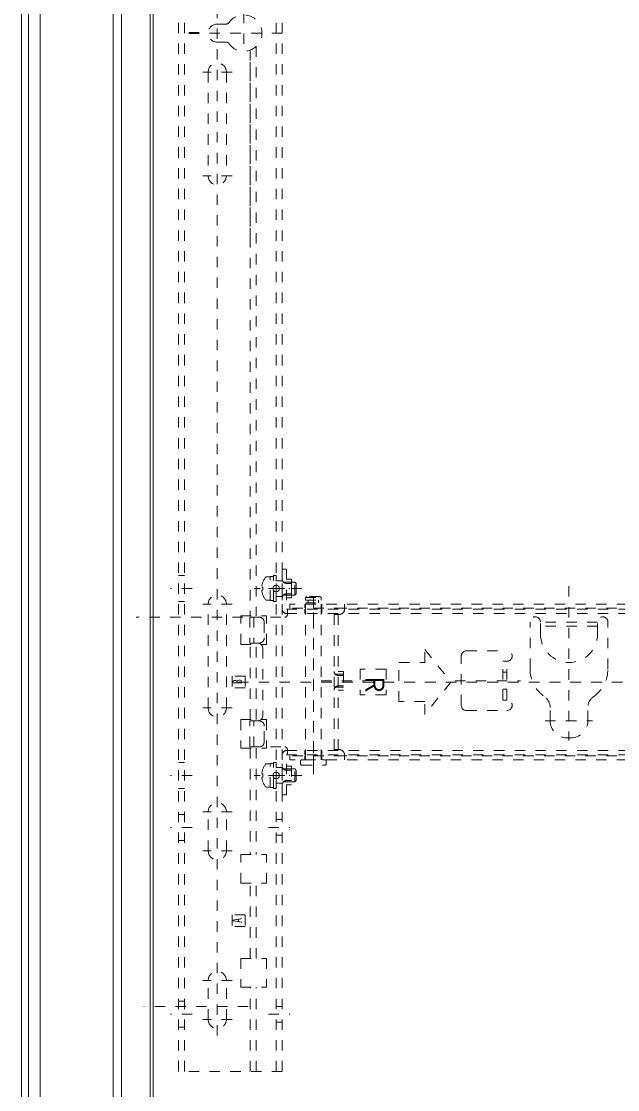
# Model space of a CAD drawing. Units: millimetres, scale not verified. Extents: x -63 to 62, y -57 to 57.
# Drawn here: x -30.98 to -25.24, y 3.17 to 13.46 of the extents above; entities that cross this region are included whole.
import ezdxf
from ezdxf.enums import TextEntityAlignment as Align

# ---------------------------------------------------------------- set-up
doc = ezdxf.new("R2010")
doc.units = ezdxf.units.MM
doc.header["$LTSCALE"] = 0.125
doc.header["$PDMODE"] = 32
doc.header["$PDSIZE"] = 0.0625
doc.linetypes.add('USER1', pattern=[1.4, 0.7, -0.7])
doc.layers.add('0-5_GAIKEI', color=1, linetype='Continuous', lineweight=18)
doc.styles.add('ＭＳ ゴシック', font='')
doc.styles.get('ＭＳ ゴシック').set_extended_font_data('MS Gothic')

msp = doc.modelspace()

# ---------------------------------------------------------------- linework, layer by layer
at = {"layer": '0-5_GAIKEI', "color": 7}
msp.add_line((-30.9816, 30.734), (-30.9816, -4.0413), dxfattribs=at)
at = {"layer": '0-5_GAIKEI'}
for p, q in [((-30.9139, -3.9745), (-30.9139, 30.6673)), ((-30.8005, 30.5539), (-30.8005, -3.8611)), ((-30.0961, 29.8173), (-30.0961, -3.1245)), ((-30.0169, -3.1211), (-30.0169, 29.8139)), ((-29.7418, 29.5028), (-29.7418, -2.8101)), ((-29.7116, 29.4955), (-29.7116, -2.8027))]:
    msp.add_line(p, q, dxfattribs=at)
at = {"layer": '0-5_GAIKEI', "linetype": 'USER1'}
for p, q in [((-29.4691, 3.3464), (-29.4691, 23.3464)), ((-29.4116, 3.3464), (-29.4116, 23.3464)), ((-28.5266, 3.3464), (-28.5266, 23.3464)), ((-28.4691, 3.3464), (-28.4691, 23.3464)), ((-29.0941, 3.6917), (-29.0941, 23.038)), ((-28.8391, 13.5433), (-28.8391, 13.1476)), ((-29.0045, 13.4339), (-29.0941, 13.4339)), ((-29.2691, 13.3514), (-29.4116, 13.3514)), ((-29.2691, 13.3489), (-29.4116, 13.3489)), ((-29.2691, 13.3464), (-29.4116, 13.3464)), ((-29.2691, 13.3439), (-29.4116, 13.3439)), ((-29.2691, 13.3414), (-29.4116, 13.3414)), ((-28.4691, 13.3464), (-29.21, 13.3464)), ((-29.0045, 13.2589), (-29.0941, 13.2589)), ((-28.7766, 13.1829), (-28.7766, 7.7339)), ((-28.7766, 11.3662), (-28.7766, 13.1714)), ((-28.7191, 13.219), (-28.7191, 7.7339)), ((-28.9523, 12.9714), (-29.232, 12.9714)), ((-29.1816, 12.9714), (-29.1816, 11.9714)), ((-29.0066, 12.9714), (-29.0066, 11.9714)), ((-28.9523, 11.9714), (-29.232, 11.9714)), ((-28.4291, 8.1839), (-28.4691, 8.1839)), ((-28.4691, 8.1839), (-28.4691, 7.7964)), ((-28.4291, 8.1839), (-28.4291, 7.7964)), ((-29.4691, 8.1214), (-29.4116, 8.1214)), ((-28.5841, 8.1089), (-28.6254, 8.1089)), ((-28.5516, 8.1114), (-28.5841, 8.1114)), ((-28.5841, 7.8814), (-28.5841, 8.1114)), ((-28.5266, 8.1214), (-28.5516, 8.1214)), ((-28.5516, 7.8714), (-28.5516, 8.1214)), ((-28.5266, 7.8714), (-28.5266, 8.1214)), ((-28.5266, 8.0714), (-28.4691, 8.0714)), ((-28.4582, 8.0589), (-28.3791, 8.0589)), ((-28.4291, 8.0864), (-28.3791, 8.0864)), ((-28.4291, 8.0864), (-28.3791, 8.0864)), ((-28.4291, 8.0464), (-28.3791, 8.0464)), ((-28.3791, 8.0864), (-28.3791, 7.9064)), ((-28.3474, 8.0589), (-28.3791, 8.0589)), ((-28.3474, 7.9339), (-28.3474, 8.0589)), ((-28.3341, 8.0456), (-28.3474, 8.0589)), ((-28.3341, 7.9472), (-28.3341, 8.0456)), ((-29.3366, 7.9964), (-29.5441, 7.9964)), ((-28.2803, 7.9964), (-28.7384, 7.9964)), ((-28.666, 8.0114), (-28.6559, 8.0114)), ((-28.666, 7.9814), (-28.6559, 7.9814)), ((-28.6559, 8.0114), (-28.6559, 7.9814)), ((-28.6016, 7.9964), (-28.3941, 7.9964)), ((-28.5441, 7.9964), (-28.3041, 7.9964)), ((-28.4582, 7.9339), (-28.3791, 7.9339)), ((-28.4291, 7.9464), (-28.3791, 7.9464)), ((-28.3474, 7.9339), (-28.3791, 7.9339)), ((-28.3341, 7.9472), (-28.3474, 7.9339)), ((-28.1691, 6.2214), (-28.1691, 7.975)), ((-28.1691, 6.2102), (-28.1691, 7.9494)), ((-25.7066, 8.0188), (-25.7066, 6.532)), ((-29.4691, 7.8714), (-29.4116, 7.8714)), ((-28.9523, 7.8464), (-29.232, 7.8464)), ((-29.1816, 6.8464), (-29.1816, 7.8464)), ((-29.0066, 6.8464), (-29.0066, 7.8464)), ((-28.5841, 7.8839), (-28.6254, 7.8839)), ((-28.5841, 7.8814), (-28.5516, 7.8814)), ((-28.5516, 7.8714), (-28.5266, 7.8714)), ((-28.5266, 7.9214), (-28.4691, 7.9214)), ((-28.3791, 7.9064), (-28.4291, 7.9064)), ((-16.5441, 7.8464), (-28.3941, 7.8464)), ((-28.3941, 7.8064), (-28.3941, 7.8464)), ((-28.2504, 7.8464), (-28.2504, 7.8064)), ((-28.2441, 7.9089), (-28.2316, 7.9214)), ((-28.2441, 7.9089), (-28.2441, 7.8839)), ((-28.2441, 7.9089), (-28.0941, 7.9089)), ((-28.2441, 7.8839), (-28.0941, 7.8839)), ((-28.2441, 6.3464), (-28.2441, 7.8589)), ((-28.2441, 7.8589), (-28.0941, 7.8589)), ((-28.1066, 7.9214), (-28.2316, 7.9214)), ((-28.2191, 7.8839), (-28.2191, 7.8589)), ((-28.1691, 7.6653), (-28.1691, 7.8566)), ((-28.1191, 7.8839), (-28.1191, 7.8589)), ((-28.0941, 7.9089), (-28.1066, 7.9214)), ((-28.0941, 7.9089), (-28.0941, 7.8839)), ((-28.0941, 6.3464), (-28.0941, 7.8589)), ((-28.0879, 7.8464), (-28.0879, 7.8064)), ((-27.8691, 7.8464), (-27.8691, 7.7964)), ((-28.8475, 7.7214), (-29.8758, 7.7214)), ((-28.8691, 7.7339), (-28.6191, 7.7339)), ((-28.8691, 7.4589), (-28.8691, 7.7339)), ((-28.7816, 7.7214), (-28.4441, 7.7214)), ((-28.7416, 7.7214), (-28.7416, 7.4714)), ((-28.4291, 7.7964), (-16.5841, 7.7964)), ((-28.4291, 7.7564), (-16.5841, 7.7564)), ((-27.8691, 7.8064), (-28.3941, 7.8064)), ((-28.2504, 7.7564), (-28.2504, 7.7964)), ((-28.0879, 7.7564), (-28.0879, 7.7964)), ((-27.9191, 7.7464), (-27.9691, 7.7464)), ((-27.9691, 7.7464), (-27.9691, 6.4464)), ((-27.9291, 7.7464), (-27.9291, 6.4464)), ((-16.6466, 7.8064), (-27.8691, 7.8064)), ((-28.6416, 7.6714), (-28.6416, 7.5214)), ((-26.0816, 7.2214), (-26.0816, 7.6739)), ((-25.9816, 7.5589), (-25.9816, 7.6739)), ((-25.4316, 7.6339), (-25.9816, 7.6339)), ((-25.3316, 7.2214), (-25.3316, 7.6739)), ((-28.7766, 6.7339), (-28.7766, 7.4589)), ((-28.7191, 6.7339), (-28.7191, 7.4589)), ((-28.6566, 7.4214), (-28.6566, 6.7714)), ((-27.0941, 7.4089), (-26.8441, 7.0964)), ((-27.0941, 7.2839), (-27.0941, 7.4089)), ((-26.7441, 6.8714), (-26.7441, 7.3464)), ((-26.6941, 7.3964), (-26.3041, 7.3964)), ((-27.7191, 7.2214), (-27.7191, 6.9714)), ((-27.4691, 7.2214), (-27.7191, 7.2214)), ((-27.4691, 7.2214), (-27.4691, 6.9714)), ((-27.3441, 6.9089), (-27.3441, 7.2839)), ((-27.3441, 7.2839), (-27.0941, 7.2839)), ((-26.3441, 7.2964), (-26.3041, 7.2964)), ((-26.3441, 6.9214), (-26.3441, 7.2964)), ((-26.3041, 6.9214), (-26.3041, 7.2964)), ((-28.0947, 7.1089), (-27.6709, 7.1089)), ((-27.9582, 7.1714), (-27.8791, 7.1714)), ((-27.9291, 7.1989), (-27.8791, 7.1989)), ((-27.9291, 7.1589), (-27.8791, 7.1589)), ((-27.8791, 7.1989), (-27.8791, 7.0189)), ((-26.8027, 7.1089), (-26.1745, 7.1089)), ((-26.3441, 7.1901), (-26.3041, 7.1901)), ((-28.8942, 7.0964), (-16.067, 7.0964)), ((-16.3897, 7.0964), (-28.2583, 7.0964)), ((-27.9582, 7.0464), (-27.8791, 7.0464)), ((-27.9291, 7.0589), (-27.8791, 7.0589)), ((-27.9291, 7.0189), (-27.8791, 7.0189)), ((-26.8441, 7.0964), (-27.0941, 6.7839)), ((-26.3441, 7.0276), (-26.3041, 7.0276)), ((-27.4691, 6.9714), (-27.7191, 6.9714)), ((-26.3441, 6.9214), (-26.3041, 6.9214)), ((-28.9523, 6.8464), (-29.232, 6.8464)), ((-26.6941, 6.8214), (-26.3041, 6.8214)), ((-25.8879, 6.7214), (-25.8879, 6.8515)), ((-25.5254, 6.7214), (-25.5254, 6.8515)), ((-28.8691, 6.7339), (-28.6191, 6.7339)), ((-28.8691, 6.7339), (-28.8691, 6.4589)), ((-28.7416, 6.4714), (-28.7416, 6.7214)), ((-28.6191, 6.7339), (-28.6191, 6.4589)), ((-25.9354, 6.7214), (-25.4795, 6.7214)), ((-28.6416, 6.5214), (-28.6416, 6.6714)), ((-28.1691, 6.2873), (-28.1691, 6.5255)), ((-25.7254, 6.5589), (-25.6879, 6.5589)), ((-28.8691, 6.4589), (-28.6191, 6.4589)), ((-28.7816, 6.4714), (-28.4441, 6.4714)), ((-28.7766, 6.4589), (-28.7766, 5.4339)), ((-28.7191, 6.4589), (-28.7191, 5.4339)), ((-28.4691, 6.0089), (-28.4691, 6.3964)), ((-28.4291, 6.4364), (-16.5841, 6.4364)), ((-28.4291, 6.0089), (-28.4291, 6.3964)), ((-28.4291, 6.3964), (-16.5841, 6.3964)), ((-27.8691, 6.3864), (-28.3941, 6.3864)), ((-28.3941, 6.3864), (-28.3941, 6.3464)), ((-28.2504, 6.3964), (-28.2504, 6.4364)), ((-28.2504, 6.3464), (-28.2504, 6.3864)), ((-28.0879, 6.3964), (-28.0879, 6.4364)), ((-28.0879, 6.3464), (-28.0879, 6.3864)), ((-27.9191, 6.4464), (-27.9691, 6.4464)), ((-27.8691, 6.3464), (-27.8691, 6.3964)), ((-16.6466, 6.3864), (-27.8691, 6.3864)), ((-29.4691, 6.3214), (-29.4116, 6.3214)), ((-28.5841, 6.3089), (-28.6254, 6.3089)), ((-28.5516, 6.3114), (-28.5841, 6.3114)), ((-28.5841, 6.0814), (-28.5841, 6.3114)), ((-28.5266, 6.3214), (-28.5516, 6.3214)), ((-28.5516, 6.0714), (-28.5516, 6.3214)), ((-28.5266, 6.0714), (-28.5266, 6.3214)), ((-28.4291, 6.2864), (-28.3791, 6.2864)), ((-28.4291, 6.2864), (-28.3791, 6.2864)), ((-16.5441, 6.3464), (-28.3941, 6.3464)), ((-28.3791, 6.2864), (-28.3791, 6.1064)), ((-28.3791, 6.2864), (-28.3791, 6.1064)), ((-28.2941, 6.3089), (-28.2941, 6.3339)), ((-28.2816, 6.3464), (-28.0566, 6.3464)), ((-28.2816, 6.2964), (-28.0566, 6.2964)), ((-28.0441, 6.3089), (-28.0441, 6.3339)), ((-29.3366, 6.1964), (-29.5441, 6.1964)), ((-28.2803, 6.1964), (-28.7384, 6.1964)), ((-28.666, 6.2114), (-28.6559, 6.2114)), ((-28.666, 6.1814), (-28.6559, 6.1814)), ((-28.6559, 6.2114), (-28.6559, 6.1814)), ((-28.6016, 6.1964), (-28.3941, 6.1964)), ((-28.5441, 6.1964), (-28.3041, 6.1964)), ((-28.5266, 6.2714), (-28.4691, 6.2714)), ((-28.4582, 6.2589), (-28.3791, 6.2589)), ((-28.4291, 6.2464), (-28.3791, 6.2464)), ((-28.3474, 6.2589), (-28.3791, 6.2589)), ((-28.3474, 6.1339), (-28.3474, 6.2589)), ((-28.3341, 6.2456), (-28.3474, 6.2589)), ((-28.3341, 6.1472), (-28.3341, 6.2456)), ((-29.4691, 6.0714), (-29.4116, 6.0714)), ((-28.5841, 6.0839), (-28.6254, 6.0839)), ((-28.5841, 6.0814), (-28.5516, 6.0814)), ((-28.5516, 6.0714), (-28.5266, 6.0714)), ((-28.5266, 6.1214), (-28.4691, 6.1214)), ((-28.4582, 6.1339), (-28.3791, 6.1339)), ((-28.4291, 6.1464), (-28.3791, 6.1464)), ((-28.4291, 6.1064), (-28.3791, 6.1064)), ((-28.3791, 6.1064), (-28.4291, 6.1064)), ((-28.3474, 6.1339), (-28.3791, 6.1339)), ((-28.3341, 6.1472), (-28.3474, 6.1339)), ((-28.4291, 6.0089), (-28.4691, 6.0089)), ((-29.4691, 5.8214), (-29.4116, 5.8214)), ((-28.9523, 5.8464), (-29.232, 5.8464)), ((-29.1816, 5.4714), (-29.1816, 5.8464)), ((-29.0066, 5.4714), (-29.0066, 5.8464)), ((-28.5266, 5.7714), (-28.4691, 5.7714)), ((-29.3366, 5.6964), (-29.5441, 5.6964)), ((-28.6016, 5.6964), (-28.3941, 5.6964)), ((-29.4691, 5.5714), (-29.4116, 5.5714)), ((-28.5266, 5.6214), (-28.4691, 5.6214)), ((-28.9523, 5.4714), (-29.232, 5.4714)), ((-28.6191, 5.1589), (-28.6191, 5.4339)), ((-28.8691, 5.1589), (-28.6191, 5.1589)), ((-28.7766, 4.4339), (-28.7766, 5.1589)), ((-28.7191, 4.4339), (-28.7191, 5.1589)), ((-28.9516, 4.8526), (-28.9516, 4.7401)), ((-28.8266, 4.8526), (-28.9516, 4.8526)), ((-28.8266, 4.8526), (-28.8266, 4.7401)), ((-28.8266, 4.7401), (-28.9516, 4.7401)), ((-28.8691, 4.4339), (-28.8691, 4.1589)), ((-28.9523, 4.2214), (-29.232, 4.2214)), ((-29.1816, 3.8464), (-29.1816, 4.2214)), ((-29.0066, 3.8464), (-29.0066, 4.2214)), ((-28.8691, 4.1589), (-28.6191, 4.1589)), ((-28.7766, 3.3464), (-28.7766, 4.1589)), ((-28.7191, 3.3464), (-28.7191, 4.1589)), ((-29.4691, 4.0214), (-29.4116, 4.0214)), ((-28.7973, 3.9714), (-29.8019, 3.9714)), ((-28.5266, 3.9714), (-28.4691, 3.9714)), ((-29.3366, 3.8964), (-29.5441, 3.8964)), ((-28.9523, 3.8464), (-29.232, 3.8464)), ((-28.6016, 3.8964), (-28.3941, 3.8964)), ((-28.5266, 3.8214), (-28.4691, 3.8214)), ((-29.4691, 3.7714), (-29.4116, 3.7714)), ((-28.4691, 3.3464), (-29.4691, 3.3464))]:
    msp.add_line(p, q, dxfattribs=at)
for points in [[(-28.4291, 7.9064), (-28.3791, 7.9064), (-28.3791, 8.0864)], [(-28.8691, 7.4589), (-28.6191, 7.4589), (-28.6191, 7.7339)], [(-28.7816, 7.7214), (-28.7816, 7.4714), (-28.6916, 7.4714)], [(-28.4191, 7.7464), (-28.4191, 7.7564), (-28.4191, 7.7964)], [(-25.4316, 7.5589), (-25.4316, 7.6739), (-25.9816, 7.6739)], [(-28.8266, 7.1526), (-28.8266, 7.0401), (-28.9516, 7.0401)], [(-28.8266, 7.1526), (-28.9516, 7.1526), (-28.9516, 7.0401)], [(-27.0941, 6.7839), (-27.0941, 6.9089), (-27.3441, 6.9089)], [(-28.7816, 6.4714), (-28.7816, 6.7214), (-28.6916, 6.7214)], [(-28.4191, 6.4464), (-28.4191, 6.4364), (-28.4191, 6.3964)], [(-28.8691, 5.1589), (-28.8691, 5.4339), (-28.6191, 5.4339)], [(-28.8691, 4.4339), (-28.6191, 4.4339), (-28.6191, 4.1589)]]:
    msp.add_lwpolyline(points, dxfattribs=at)
for centre, radius, start, end in [((-28.8391, 13.3464), 0.175, 214.22887, 145.77113), ((-29.0941, 13.3464), 0.0875, 90, 270), ((-29.0045, 13.4589), 0.025, 270, 325.77113), ((-29.0045, 13.2339), 0.025, 34.22887, 90), ((-29.0941, 12.9714), 0.0875, 0, 180), ((-29.0941, 11.9714), 0.0875, 180, 0), ((-28.4926, 7.9964), 0.174, 139.72739, 175.05554), ((-28.4291, 8.0864), 0.04, 180, 270), ((-29.0941, 7.8464), 0.0875, 0, 180), ((-28.4926, 7.9964), 0.174, 184.94446, 220.27261), ((-28.4291, 7.9064), 0.04, 90, 180), ((-28.6916, 7.6714), 0.05, 0, 90), ((-28.4291, 7.7964), 0.04, 180, 270), ((-28.4441, 7.7464), 0.025, 270, 0), ((-27.9191, 7.7964), 0.05, 270, 0), ((-26.0316, 7.6739), 0.05, 0, 180), ((-25.3816, 7.6739), 0.05, 0, 180), ((-28.6916, 7.5214), 0.05, 270, 0), ((-25.7066, 7.5589), 0.275, 180, 0), ((-28.7066, 7.4214), 0.05, 0, 90), ((-26.6941, 7.3464), 0.05, 90, 180), ((-26.3041, 7.3464), 0.05, 270, 90), ((-25.7566, 7.2214), 0.325, 180, 235.28851), ((-25.6566, 7.2214), 0.325, 304.71149, 360), ((-27.9291, 7.1989), 0.04, 180, 270), ((-27.9291, 7.0189), 0.04, 90, 180), ((-26.3041, 6.8714), 0.05, 270, 90), ((-26.0129, 6.8515), 0.125, 0, 55.28851), ((-25.4004, 6.8515), 0.125, 124.71149, 180), ((-29.0941, 6.8464), 0.0875, 180, 0), ((-26.6941, 6.8714), 0.05, 180, 270), ((-28.7066, 6.7714), 0.05, 270, 0), ((-28.6916, 6.6714), 0.05, 0, 90), ((-25.7254, 6.7214), 0.1625, 180, 270), ((-25.6879, 6.7214), 0.1625, 270, 0), ((-28.6916, 6.5214), 0.05, 270, 0), ((-28.4291, 6.3964), 0.04, 90, 180), ((-28.4441, 6.4464), 0.025, 0, 90), ((-27.9191, 6.3964), 0.05, 0, 90), ((-28.4926, 6.1964), 0.174, 139.72739, 175.05554), ((-28.4291, 6.2864), 0.04, 180, 270), ((-28.2816, 6.3339), 0.0125, 90, 180), ((-28.2816, 6.3089), 0.0125, 180, 270), ((-28.0566, 6.3339), 0.0125, 0, 90), ((-28.0566, 6.3089), 0.0125, 270, 0), ((-28.4926, 6.1964), 0.174, 184.94446, 220.27261), ((-28.4291, 6.1064), 0.04, 90, 180), ((-29.0941, 5.8464), 0.0875, 0, 180), ((-29.0941, 5.4714), 0.0875, 180, 0), ((-29.0941, 4.2214), 0.0875, 0, 180), ((-29.0941, 3.8464), 0.0875, 180, 0)]:
    msp.add_arc(centre, radius, start, end, dxfattribs=at)
at = {"layer": '0-5_GAIKEI'}
for p in [(-28.5266, 7.9964), (-28.5266, 6.1964)]:
    msp.add_point(p, dxfattribs=at)

# ---------------------------------------------------------------- texts
at = {"layer": '0-5_GAIKEI', "color": 7, "style": 'ＭＳ ゴシック'}
for s, height, rotation, width, p in [('B', 0.0916, 90, 0.75, (-28.8286, 7.0767)), ('Ｒ', 0.1833, 270, 0.85, (-27.723, 7.1784)), ('A', 0.0916, 90, 0.75, (-28.8299, 4.7767))]:
    msp.add_text(s, height=height, rotation=rotation, dxfattribs=dict(at, width=width)).set_placement(p, align=Align.BOTTOM_LEFT)

doc.saveas('drawing.dxf')
